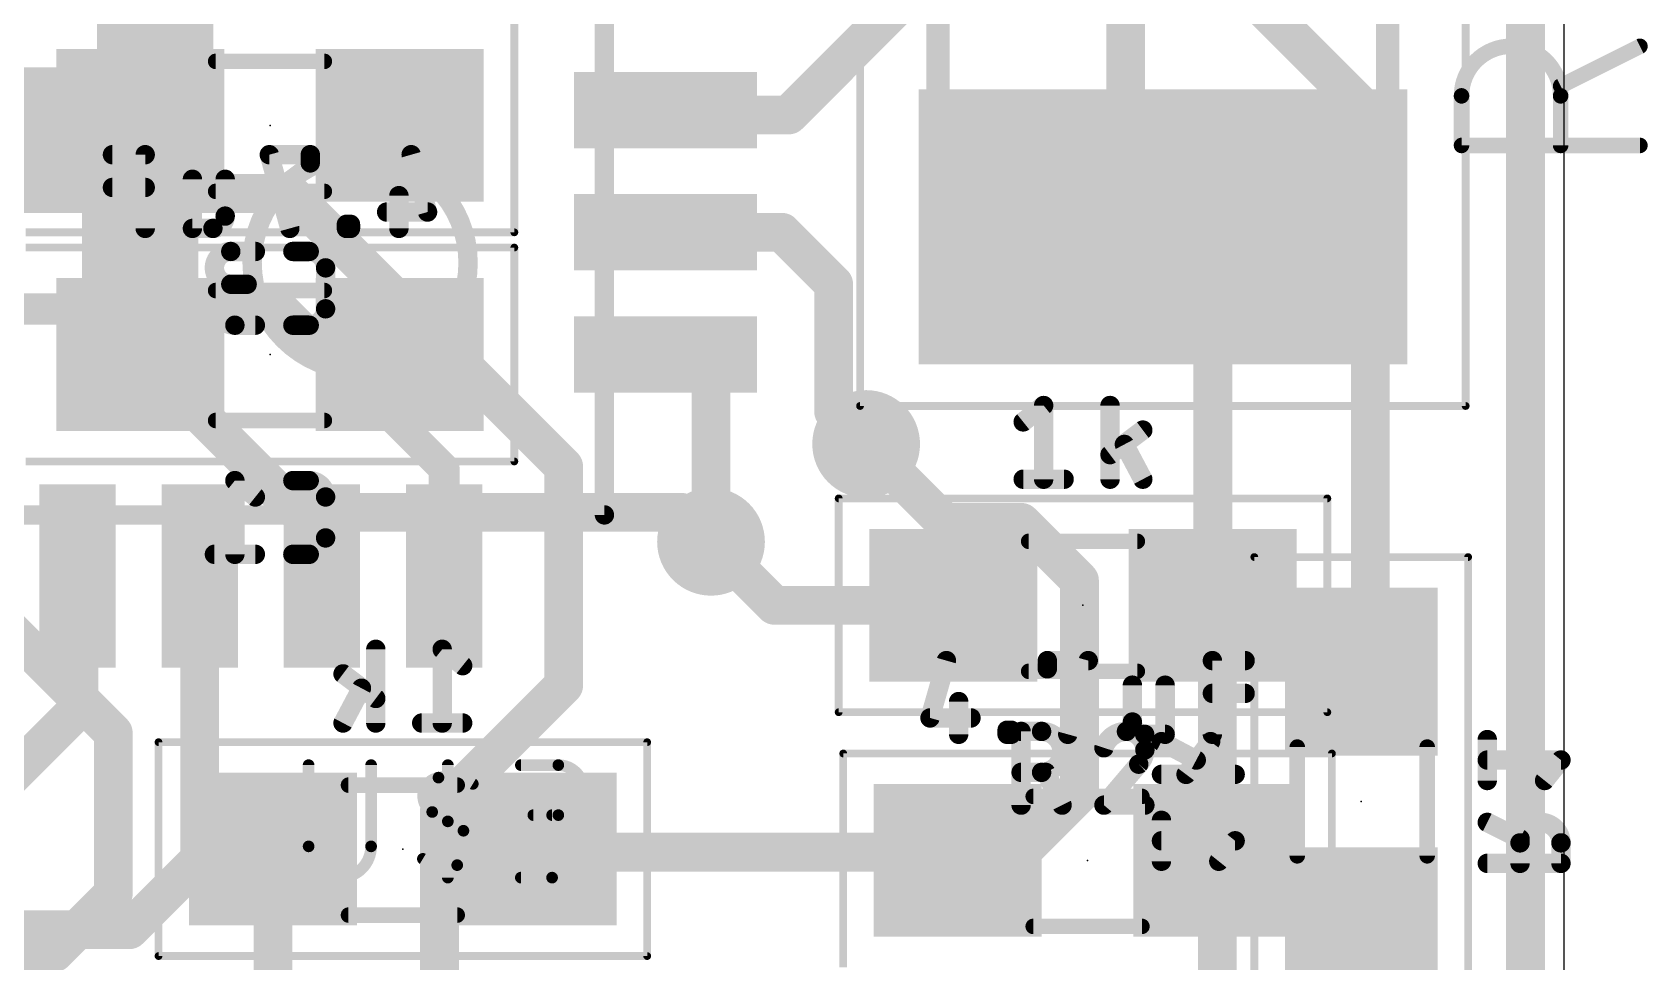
# Model space of a CAD drawing. Extents: x 0 to 1.42, y 0 to 1.2.
# Drawn here: x 1.005 to 1.4215, y 0.3218 to 0.5613 of the extents above; entities that cross this region are included whole.
import ezdxf

# ---------------------------------------------------------------- set-up
doc = ezdxf.new("R2010")
doc.units = 0
for name, color, linetype in [('1', 12, 'CONTINUOUS'), ('16', 132, 'CONTINUOUS'), ('18', 110, 'CONTINUOUS'), ('20', 31, 'CONTINUOUS'), ('21', 253, 'CONTINUOUS'), ('23', 53, 'CONTINUOUS'), ('24', 53, 'CONTINUOUS'), ('25', 253, 'CONTINUOUS'), ('26', 253, 'CONTINUOUS'), ('27', 253, 'CONTINUOUS'), ('28', 253, 'CONTINUOUS'), ('39', 12, 'CONTINUOUS'), ('40', 132, 'CONTINUOUS'), ('51', 253, 'CONTINUOUS'), ('52', 253, 'CONTINUOUS')]:
    doc.layers.add(name, color=color, linetype=linetype)

# ---------------------------------------------------------------- blocks, each defined once
blk = doc.blocks.new('RECT')
blk.add_solid([(-0.5, -0.5), (0.5, -0.5), (-0.5, 0.5), (0.5, 0.5)])
blk = doc.blocks.new('ROUNDV')
at = {"const_width": 0.5}
blk.add_lwpolyline([(0, -0.25, 1), (0, 0.25, 1), (0, -0.25)], format="xyb", dxfattribs=at)

msp = doc.modelspace()

# ---------------------------------------------------------------- linework, layer by layer
at = {"layer": '1'}
for points, const_width in [([(1.39, 0.01), (1.39, 1.19)], 0.01), ([(1.28689, 0.601138), (1.28689, 0.511181)], 0.01), ([(1.229614, 0.569614), (1.2, 0.54)], 0.01), ([(1.169528, 0.54), (1.168268, 0.54126)], 0.01), ([(1.2, 0.54), (1.169528, 0.54)], 0.01), ([(1.071619, 0.519764), (0.873622, 0.519764)], 0.01), ([(1.071619, 0.519764), (1.142024, 0.449359)], 0.01), ([(1.198268, 0.509764), (1.168268, 0.509764)], 0.01), ([(1.211614, 0.496417), (1.198268, 0.509764)], 0.01), ([(1.296496, 0.511181), (1.28689, 0.511181)], 0.01), ([(1.296496, 0.511181), (1.30937, 0.498307)], 0.01), ([(1.211614, 0.463583), (1.211614, 0.496417)], 0.01), ([(1.30937, 0.498307), (1.30937, 0.413622)], 0.01), ([(0.98, 0.49), (1.07, 0.49)], 0.008), ([(1.07, 0.49), (1.111181, 0.448819)], 0.008), ([(1.18, 0.478268), (1.168268, 0.478268)], 0.01), ([(1.18, 0.43), (1.18, 0.478268)], 0.01), ([(1.22, 0.455197), (1.211614, 0.463583)], 0.01), ([(1.142024, 0.449359), (1.142024, 0.393003)], 0.01), ([(1.111181, 0.448819), (1.111181, 0.421181)], 0.008), ([(1.196378, 0.413622), (1.18, 0.43)], 0.01), ([(1.017, 0.420874), (1.016693, 0.421181)], 0.01), ([(1.017, 0.387), (1.017, 0.420874)], 0.01), ([(1.048189, 0.421181), (1.048189, 0.348189)], 0.01), ([(1.242441, 0.413622), (1.196378, 0.413622)], 0.01), ([(1.30937, 0.413622), (1.310551, 0.412441)], 0.01), ([(1.310551, 0.412441), (1.310551, 0.347874)], 0.01), ([(1.142024, 0.393003), (1.11, 0.360979)], 0.01), ([(1.017, 0.387), (0.99, 0.36)], 0.01), ([(1.11, 0.360979), (1.11, 0.26)], 0.01), ([(1.048189, 0.348189), (1.03, 0.33)], 0.01), ([(1.310551, 0.305551), (1.310551, 0.347874)], 0.01), ([(1.03, 0.33), (0.88, 0.33)], 0.01)]:
    msp.add_lwpolyline(points, dxfattribs=dict(at, const_width=const_width))
for points, const_width in [([(1.170035, 0.543028, 1), (1.1665, 0.539492)], 0.005), ([(1.169528, 0.5425, 1), (1.169528, 0.5375)], 0.005), ([(1.16776, 0.538232, 1), (1.171295, 0.541768)], 0.005), ([(1.198232, 0.541768, 1), (1.201768, 0.538232)], 0.005), ([(1.2, 0.5375, 1), (1.2, 0.5425)], 0.005), ([(1.073387, 0.521532, 1), (1.069852, 0.517996)], 0.005), ([(1.071619, 0.517264, 1), (1.071619, 0.522264)], 0.005), ([(1.168268, 0.512264, 1), (1.168268, 0.507264)], 0.005), ([(1.200035, 0.511532, 1), (1.1965, 0.507996)], 0.005), ([(1.198268, 0.507264, 1), (1.198268, 0.512264)], 0.005), ([(1.28689, 0.513681, 1), (1.28689, 0.508681)], 0.005), ([(1.28439, 0.511181, 1), (1.28939, 0.511181)], 0.005), ([(1.298264, 0.512949, 1), (1.294728, 0.509413)], 0.005), ([(1.296496, 0.508681, 1), (1.296496, 0.513681)], 0.005), ([(1.214114, 0.496417, 1), (1.209114, 0.496417)], 0.005), ([(1.209846, 0.49465, 1), (1.213382, 0.498185)], 0.005), ([(1.31187, 0.498307, 1), (1.30687, 0.498307)], 0.005), ([(1.307602, 0.496539, 1), (1.311138, 0.500075)], 0.005), ([(1.071414, 0.491414, 1), (1.068586, 0.488586)], 0.004), ([(1.07, 0.488, 1), (1.07, 0.492)], 0.004), ([(1.168268, 0.480768, 1), (1.168268, 0.475768)], 0.005), ([(1.1825, 0.478268, 1), (1.1775, 0.478268)], 0.005), ([(1.18, 0.475768, 1), (1.18, 0.480768)], 0.005), ([(1.213382, 0.46535, 1), (1.209846, 0.461815)], 0.005), ([(1.209114, 0.463583, 1), (1.214114, 0.463583)], 0.005), ([(1.218232, 0.453429, 1), (1.221768, 0.456965)], 0.005), ([(1.144524, 0.449359, 1), (1.139524, 0.449359)], 0.005), ([(1.113181, 0.448819, 1), (1.109181, 0.448819)], 0.004), ([(1.109767, 0.447405, 1), (1.112595, 0.450233)], 0.004), ([(1.140256, 0.447592, 1), (1.143791, 0.451127)], 0.005), ([(1.181768, 0.431768, 1), (1.178232, 0.428232)], 0.005), ([(1.1775, 0.43, 1), (1.1825, 0.43)], 0.005), ([(1.018461, 0.422949, 1), (1.014925, 0.419413)], 0.005), ([(1.0195, 0.420874, 1), (1.0145, 0.420874)], 0.005), ([(1.015232, 0.419106, 1), (1.018768, 0.422642)], 0.005), ([(1.050689, 0.421181, 1), (1.045689, 0.421181)], 0.005), ([(1.109181, 0.421181, 1), (1.113181, 0.421181)], 0.004), ([(1.196378, 0.416122, 1), (1.196378, 0.411122)], 0.005), ([(1.19461, 0.411854, 1), (1.198146, 0.41539)], 0.005), ([(1.242441, 0.411122, 1), (1.242441, 0.416122)], 0.005), ([(1.311138, 0.41539, 1), (1.307602, 0.411854)], 0.005), ([(1.313051, 0.412441, 1), (1.308051, 0.412441)], 0.005), ([(1.308783, 0.410673, 1), (1.312319, 0.414209)], 0.005), ([(1.30687, 0.413622, 1), (1.31187, 0.413622)], 0.005), ([(1.143791, 0.391235, 1), (1.140256, 0.39477)], 0.005), ([(1.018768, 0.385232, 1), (1.015232, 0.388768)], 0.005), ([(1.139524, 0.393003, 1), (1.144524, 0.393003)], 0.005), ([(1.0145, 0.387, 1), (1.0195, 0.387)], 0.005), ([(1.1125, 0.360979, 1), (1.1075, 0.360979)], 0.005), ([(1.108232, 0.362747, 1), (1.111768, 0.359211)], 0.005), ([(1.045689, 0.348189, 1), (1.050689, 0.348189)], 0.005), ([(1.049957, 0.346421, 1), (1.046421, 0.349957)], 0.005), ([(1.313051, 0.347874, 1), (1.308051, 0.347874)], 0.005), ([(1.308051, 0.347874, 1), (1.313051, 0.347874)], 0.005), ([(1.028232, 0.331768, 1), (1.031768, 0.328232)], 0.005), ([(1.03, 0.3275, 1), (1.03, 0.3325)], 0.005)]:
    msp.add_lwpolyline(points, format="xyb", dxfattribs=dict(at, const_width=const_width))
at = {"layer": '16'}
for points, const_width in [([(1.39, 0.01), (1.39, 1.19)], 0.01), ([(1.036693, 0.541181), (1.036693, 0.627795)], 0.03), ([(1.35, 0.54), (1.301496, 0.588504)], 0.01), ([(1.032835, 0.537323), (1.036693, 0.541181)], 0.03), ([(1.032835, 0.537323), (0.977546, 0.537323)], 0.03), ([(1.032835, 0.537323), (1.032835, 0.478268)], 0.03), ([(1.35, 0.398898), (1.35, 0.54)], 0.01), ([(1.032835, 0.478268), (1.032869, 0.478268)], 0.01), ([(1.032869, 0.478268), (1.073554, 0.437583)], 0.01), ([(1.22, 0.455197), (1.240197, 0.435)], 0.01), ([(1.172417, 0.437583), (1.073554, 0.437583)], 0.01), ([(1.18, 0.43), (1.172417, 0.437583)], 0.01), ([(1.240197, 0.435), (1.26, 0.435)], 0.01), ([(1.26, 0.435), (1.275, 0.42)], 0.01), ([(1.275, 0.42), (1.275, 0.365)], 0.01), ([(0.998944, 0.407669), (1.02589, 0.380724)], 0.01), ([(1.347638, 0.396535), (1.35, 0.398898)], 0.01), ([(1.02589, 0.380724), (1.02589, 0.339276)], 0.01), ([(1.275, 0.365), (1.26, 0.35)], 0.01), ([(1.067087, 0.350787), (1.067087, 0.187913)], 0.01), ([(1.134803, 0.35), (1.134016, 0.350787)], 0.01), ([(1.26, 0.35), (1.134803, 0.35)], 0.01), ([(1.02589, 0.339276), (1.010724, 0.32411)], 0.01), ([(1.347638, 0.329606), (1.347638, 0.262638)], 0.01), ([(1.010724, 0.32411), (0.979276, 0.32411)], 0.01)]:
    msp.add_lwpolyline(points, dxfattribs=dict(at, const_width=const_width))
for points, const_width in [([(1.041996, 0.535878, 1), (1.03139, 0.546484)], 0.015), ([(1.040335, 0.537323, 1), (1.025335, 0.537323)], 0.015), ([(1.027531, 0.542626, 1), (1.038138, 0.53202)], 0.015), ([(1.032835, 0.529823, 1), (1.032835, 0.544823)], 0.015), ([(1.029193, 0.541181, 1), (1.044193, 0.541181)], 0.015), ([(1.3525, 0.54, 1), (1.3475, 0.54)], 0.005), ([(1.348232, 0.538232, 1), (1.351768, 0.541768)], 0.005), ([(1.025335, 0.478268, 1), (1.040335, 0.478268)], 0.015), ([(1.032835, 0.480768, 1), (1.032835, 0.475768)], 0.005), ([(1.034637, 0.480035, 1), (1.031101, 0.4765)], 0.005), ([(1.032869, 0.475768, 1), (1.032869, 0.480768)], 0.005), ([(1.221768, 0.456965, 1), (1.218232, 0.453429)], 0.005), ([(1.073554, 0.440083, 1), (1.073554, 0.435083)], 0.005), ([(1.071786, 0.435815, 1), (1.075322, 0.43935)], 0.005), ([(1.174185, 0.43935, 1), (1.17065, 0.435815)], 0.005), ([(1.172417, 0.435083, 1), (1.172417, 0.440083)], 0.005), ([(1.240197, 0.4375, 1), (1.240197, 0.4325)], 0.005), ([(1.238429, 0.433232, 1), (1.241965, 0.436768)], 0.005), ([(1.261768, 0.436768, 1), (1.258232, 0.433232)], 0.005), ([(1.26, 0.4325, 1), (1.26, 0.4375)], 0.005), ([(1.178232, 0.428232, 1), (1.181768, 0.431768)], 0.005), ([(1.2775, 0.42, 1), (1.2725, 0.42)], 0.005), ([(1.273232, 0.418232, 1), (1.276768, 0.421768)], 0.005), ([(1.34587, 0.398303, 1), (1.349406, 0.394768)], 0.005), ([(1.3475, 0.398898, 1), (1.3525, 0.398898)], 0.005), ([(1.351768, 0.39713, 1), (1.348232, 0.400665)], 0.005), ([(1.02839, 0.380724, 1), (1.02339, 0.380724)], 0.005), ([(1.024122, 0.378956, 1), (1.027658, 0.382492)], 0.005), ([(1.2725, 0.365, 1), (1.2775, 0.365)], 0.005), ([(1.276768, 0.363232, 1), (1.273232, 0.366768)], 0.005), ([(1.069587, 0.350787, 1), (1.064587, 0.350787)], 0.005), ([(1.135784, 0.352555, 1), (1.132248, 0.34902)], 0.005), ([(1.134803, 0.3525, 1), (1.134803, 0.3475)], 0.005), ([(1.133035, 0.348232, 1), (1.136571, 0.351768)], 0.005), ([(1.258232, 0.351768, 1), (1.261768, 0.348232)], 0.005), ([(1.26, 0.3475, 1), (1.26, 0.3525)], 0.005), ([(1.02339, 0.339276, 1), (1.02839, 0.339276)], 0.005), ([(1.027658, 0.337508, 1), (1.024122, 0.341044)], 0.005), ([(1.350138, 0.329606, 1), (1.345138, 0.329606)], 0.005), ([(1.010724, 0.32161, 1), (1.010724, 0.32661)], 0.005), ([(1.008956, 0.325878, 1), (1.012492, 0.322342)], 0.005)]:
    msp.add_lwpolyline(points, format="xyb", dxfattribs=dict(at, const_width=const_width))
at = {"layer": '20'}
msp.add_line((1.4, 0), (1.4, 1.2), dxfattribs=at)
at = {"layer": '21', "const_width": 0.005}
msp.add_lwpolyline([(1.089528, 0.474051, 1), (1.089528, 0.529729, 1), (1.089528, 0.474051)], format="xyb", dxfattribs=at)
at = {"layer": '23'}
for p in [(1.275906, 0.413622), (1.277087, 0.347874)]:
    msp.add_point(p, dxfattribs=at)
at = {"layer": '24'}
for p in [(1.066299, 0.537323), (1.066299, 0.478268), (1.347638, 0.363071), (1.100551, 0.350787)]:
    msp.add_point(p, dxfattribs=at)
at = {"layer": '25'}
for points, const_width in [([(1.399052, 0.54493, 1), (1.373496, 0.54493)], 0.004), ([(1.419943, 0.556813, 1), (1.419049, 0.558602)], 0.002), ([(1.374496, 0.54493, 1), (1.372496, 0.54493)], 0.002), ([(1.372496, 0.54493, 1), (1.374496, 0.54493)], 0.002), ([(1.398604, 0.54838, 1), (1.399499, 0.546591)], 0.002), ([(1.400052, 0.54493, 1), (1.398052, 0.54493)], 0.002), ([(1.398052, 0.54493, 1), (1.400052, 0.54493)], 0.002), ([(1.373496, 0.533152, 1), (1.373496, 0.531152)], 0.002), ([(1.372496, 0.532152, 1), (1.374496, 0.532152)], 0.002), ([(1.398052, 0.532152, 1), (1.400052, 0.532152)], 0.002), ([(1.419496, 0.531152, 1), (1.419496, 0.533152)], 0.002), ([(1.261203, 0.381122, 1), (1.258703, 0.381122)], 0.0025), ([(1.259953, 0.382372, 1), (1.259953, 0.379872)], 0.0025), ([(1.265231, 0.370566, 1), (1.265231, 0.381122)], 0.005), ([(1.265231, 0.382372, 1), (1.265231, 0.379872)], 0.0025), ([(1.265231, 0.379872, 1), (1.265231, 0.382372)], 0.0025), ([(1.287108, 0.381122, 0.325185), (1.281302, 0.3769)], 0.005), ([(1.291858, 0.376372, 0.414214), (1.287108, 0.381122)], 0.005), ([(1.287108, 0.382372, 1), (1.287108, 0.379872)], 0.0025), ([(1.287108, 0.379872, 1), (1.287108, 0.382372)], 0.0025), ([(1.280113, 0.377285, 1), (1.282491, 0.376515)], 0.0025), ([(1.290274, 0.372678, 0.205254), (1.291858, 0.376372)], 0.005), ([(1.289412, 0.373583, 1), (1.291137, 0.371772)], 0.0025), ([(1.291227, 0.371868, 1), (1.289322, 0.373487)], 0.0025), ([(1.293108, 0.376372, 1), (1.290608, 0.376372)], 0.0025), ([(1.290608, 0.376372, 1), (1.293108, 0.376372)], 0.0025), ([(1.077002, 0.372437, 1), (1.075502, 0.372437)], 0.0015), ([(1.093113, 0.372437, 1), (1.091613, 0.372437)], 0.0015), ([(1.10973, 0.369214, 0.691681), (1.108119, 0.360354)], 0.003), ([(1.118592, 0.367604, 0.182253), (1.10973, 0.369215)], 0.003), ([(1.109596, 0.369952, 1), (1.109865, 0.368477)], 0.0015), ([(1.109865, 0.368477, 1), (1.109596, 0.369952)], 0.0015), ([(1.112897, 0.372437, 1), (1.111397, 0.372437)], 0.0015), ([(1.130972, 0.373187, 1), (1.130972, 0.371687)], 0.0015), ([(1.140638, 0.359548, 1), (1.140638, 0.372437)], 0.003), ([(1.140638, 0.373187, 1), (1.140638, 0.371687)], 0.0015), ([(1.140638, 0.371687, 1), (1.140638, 0.373187)], 0.0015), ([(1.259953, 0.371816, 1), (1.259953, 0.369316)], 0.0025), ([(1.265231, 0.371816, 1), (1.265231, 0.369316)], 0.0025), ([(1.267405, 0.371125, 1), (1.265169, 0.370007)], 0.0025), ([(1.265231, 0.369316, 1), (1.265231, 0.371816)], 0.0025), ([(1.118206, 0.36696, 1), (1.118977, 0.368247)], 0.0015), ([(1.258703, 0.362122, 1), (1.261203, 0.362122)], 0.0025), ([(1.269391, 0.361563, 1), (1.271627, 0.362681)], 0.0025), ([(1.281302, 0.363372, 1), (1.281302, 0.360872)], 0.0025), ([(1.28035, 0.362932, 1), (1.282255, 0.361312)], 0.0025), ([(1.291858, 0.360872, 1), (1.291858, 0.363372)], 0.0025), ([(1.108505, 0.360997, 1), (1.107733, 0.35971)], 0.0015), ([(1.107733, 0.35971, 1), (1.108505, 0.360997)], 0.0015), ([(1.112533, 0.35858, 1), (1.111761, 0.357294)], 0.0015), ([(1.111761, 0.357294, 1), (1.112533, 0.35858)], 0.0015), ([(1.134194, 0.360298, 1), (1.134194, 0.358798)], 0.0015), ([(1.139027, 0.343437, 1), (1.139027, 0.359548)], 0.003), ([(1.139027, 0.360298, 1), (1.139027, 0.358798)], 0.0015), ([(1.140638, 0.360298, 1), (1.140638, 0.358798)], 0.0015), ([(1.140638, 0.358798, 1), (1.140638, 0.360298)], 0.0015), ([(1.114564, 0.346659, 0.691666), (1.116175, 0.35552)], 0.003), ([(1.116561, 0.356163, 1), (1.115789, 0.354877)], 0.0015), ([(1.115789, 0.354877, 1), (1.116561, 0.356163)], 0.0015), ([(1.076252, 0.351492, 1), (1.092363, 0.351492)], 0.003), ([(1.077002, 0.351492, 1), (1.075502, 0.351492)], 0.0015), ([(1.075502, 0.351492, 1), (1.077002, 0.351492)], 0.0015), ([(1.093113, 0.351492, 1), (1.091613, 0.351492)], 0.0015), ([(1.091613, 0.351492, 1), (1.093113, 0.351492)], 0.0015), ([(1.105703, 0.34827, 0.182266), (1.114564, 0.346659)], 0.003), ([(1.106089, 0.348913, 1), (1.105317, 0.347627)], 0.0015), ([(1.114429, 0.347397, 1), (1.114699, 0.345921)], 0.0015), ([(1.114699, 0.345921, 1), (1.114429, 0.347397)], 0.0015), ([(1.111397, 0.343437, 1), (1.112897, 0.343437)], 0.0015), ([(1.130972, 0.344187, 1), (1.130972, 0.342687)], 0.0015), ([(1.139027, 0.344187, 1), (1.139027, 0.342687)], 0.0015), ([(1.139027, 0.342687, 1), (1.139027, 0.344187)], 0.0015)]:
    msp.add_lwpolyline(points, format="xyb", dxfattribs=dict(at, const_width=const_width))
for points, const_width in [([(1.419496, 0.557707), (1.399052, 0.547485)], 0.004), ([(1.373496, 0.532152), (1.373496, 0.54493)], 0.004), ([(1.399052, 0.54493), (1.399052, 0.532152)], 0.004), ([(1.419496, 0.532152), (1.373496, 0.532152)], 0.004), ([(1.259953, 0.362122), (1.259953, 0.381122)], 0.005), ([(1.259953, 0.381122), (1.265231, 0.381122)], 0.005), ([(1.290274, 0.372678), (1.281302, 0.362122)], 0.005), ([(1.076252, 0.372437), (1.076252, 0.351492)], 0.003), ([(1.092363, 0.351492), (1.092363, 0.372437)], 0.003), ([(1.112147, 0.343437), (1.112147, 0.372437)], 0.003), ([(1.130972, 0.372437), (1.140638, 0.372437)], 0.003), ([(1.265231, 0.370566), (1.259953, 0.370566)], 0.005), ([(1.270509, 0.362122), (1.266287, 0.370566)], 0.005), ([(1.281302, 0.362122), (1.291858, 0.362122)], 0.005), ([(1.112147, 0.357937), (1.108119, 0.360354)], 0.003), ([(1.112147, 0.357937), (1.116175, 0.35552)], 0.003), ([(1.140638, 0.359548), (1.134194, 0.359548)], 0.003), ([(1.130972, 0.343437), (1.139027, 0.343437)], 0.003)]:
    msp.add_lwpolyline(points, dxfattribs=dict(at, const_width=const_width))
at = {"layer": '26'}
for points, const_width in [([(1.056187, 0.504823, 1), (1.056187, 0.496378)], 0.005), ([(1.056187, 0.506073, 1), (1.056187, 0.503573)], 0.0025), ([(1.056187, 0.503573, 1), (1.056187, 0.506073)], 0.0025), ([(1.062521, 0.503573, 1), (1.062521, 0.506073)], 0.0025), ([(1.072189, 0.506073, 1), (1.072189, 0.503573)], 0.0025), ([(1.080633, 0.500601, 0.414214), (1.076411, 0.504823)], 0.005), ([(1.076411, 0.506073, 1), (1.076411, 0.503573)], 0.0025), ([(1.076411, 0.503573, 1), (1.076411, 0.506073)], 0.0025), ([(1.081883, 0.500601, 1), (1.079383, 0.500601)], 0.0025), ([(1.079383, 0.500601, 1), (1.081883, 0.500601)], 0.0025), ([(1.057243, 0.496378, 1), (1.057243, 0.485823)], 0.005), ([(1.056187, 0.497628, 1), (1.056187, 0.495128)], 0.0025), ([(1.056187, 0.495128, 1), (1.056187, 0.497628)], 0.0025), ([(1.057243, 0.495128, 1), (1.057243, 0.497628)], 0.0025), ([(1.060409, 0.495128, 1), (1.060409, 0.497628)], 0.0025), ([(1.076411, 0.485823, 0.414214), (1.080633, 0.490045)], 0.005), ([(1.081883, 0.490045, 1), (1.079383, 0.490045)], 0.0025), ([(1.057243, 0.487073, 1), (1.057243, 0.484573)], 0.0025), ([(1.057243, 0.484573, 1), (1.057243, 0.487073)], 0.0025), ([(1.062521, 0.484573, 1), (1.062521, 0.487073)], 0.0025), ([(1.072189, 0.487073, 1), (1.072189, 0.484573)], 0.0025), ([(1.076411, 0.487073, 1), (1.076411, 0.484573)], 0.0025), ([(1.076411, 0.484573, 1), (1.076411, 0.487073)], 0.0025), ([(1.079383, 0.490045, 1), (1.081883, 0.490045)], 0.0025), ([(1.058024, 0.446744, 1), (1.056462, 0.444792)], 0.0025), ([(1.058493, 0.445768, 1), (1.055993, 0.445768)], 0.0025), ([(1.072189, 0.447018, 1), (1.072189, 0.444518)], 0.0025), ([(1.080633, 0.441545, 0.414214), (1.076411, 0.445768)], 0.005), ([(1.076411, 0.447018, 1), (1.076411, 0.444518)], 0.0025), ([(1.076411, 0.444518, 1), (1.076411, 0.447018)], 0.0025), ([(1.06174, 0.440569, 1), (1.063301, 0.442521)], 0.0025), ([(1.081883, 0.441545, 1), (1.079383, 0.441545)], 0.0025), ([(1.079383, 0.441545, 1), (1.081883, 0.441545)], 0.0025), ([(1.076411, 0.426768, 0.414214), (1.080633, 0.43099)], 0.005), ([(1.081883, 0.43099, 1), (1.079383, 0.43099)], 0.0025), ([(1.051965, 0.428018, 1), (1.051965, 0.425518)], 0.0025), ([(1.062521, 0.425518, 1), (1.062521, 0.428018)], 0.0025), ([(1.072189, 0.428018, 1), (1.072189, 0.425518)], 0.0025), ([(1.076411, 0.428018, 1), (1.076411, 0.425518)], 0.0025), ([(1.076411, 0.425518, 1), (1.076411, 0.428018)], 0.0025), ([(1.079383, 0.43099, 1), (1.081883, 0.43099)], 0.0025), ([(1.055993, 0.426768, 1), (1.058493, 0.426768)], 0.0025), ([(1.381388, 0.379023, 1), (1.378888, 0.379023)], 0.0025), ([(1.380138, 0.374995, 1), (1.380138, 0.372495)], 0.0025), ([(1.400114, 0.372964, 1), (1.398162, 0.374526)], 0.0025), ([(1.399138, 0.372495, 1), (1.399138, 0.374995)], 0.0025), ([(1.378888, 0.368468, 1), (1.381388, 0.368468)], 0.0025), ([(1.393939, 0.369249, 1), (1.395892, 0.367687)], 0.0025), ([(1.380697, 0.358792, 1), (1.379579, 0.356556)], 0.0025), ([(1.399138, 0.352396, 1), (1.388582, 0.352396)], 0.005), ([(1.389832, 0.352396, 1), (1.387332, 0.352396)], 0.0025), ([(1.388023, 0.352334, 1), (1.389141, 0.35457)], 0.0025), ([(1.400388, 0.352396, 1), (1.397888, 0.352396)], 0.0025), ([(1.387332, 0.352396, 1), (1.389832, 0.352396)], 0.0025), ([(1.397888, 0.352396, 1), (1.400388, 0.352396)], 0.0025), ([(1.380138, 0.348369, 1), (1.380138, 0.345869)], 0.0025), ([(1.387332, 0.347119, 1), (1.389832, 0.347119)], 0.0025), ([(1.397888, 0.347119, 1), (1.400388, 0.347119)], 0.0025), ([(1.399138, 0.345869, 1), (1.399138, 0.348369)], 0.0025)]:
    msp.add_lwpolyline(points, format="xyb", dxfattribs=dict(at, const_width=const_width))
at = {"layer": '26', "const_width": 0.005}
for points in [[(1.062521, 0.504823), (1.056187, 0.504823)], [(1.076411, 0.504823), (1.072189, 0.504823)], [(1.080633, 0.490045), (1.080633, 0.500601)], [(1.056187, 0.496378), (1.060409, 0.496378)], [(1.062521, 0.485823), (1.057243, 0.485823)], [(1.072189, 0.485823), (1.076411, 0.485823)], [(1.062521, 0.441545), (1.057243, 0.445768)], [(1.057243, 0.445768), (1.057243, 0.426768)], [(1.076411, 0.445768), (1.072189, 0.445768)], [(1.080633, 0.43099), (1.080633, 0.441545)], [(1.062521, 0.426768), (1.051965, 0.426768)], [(1.072189, 0.426768), (1.076411, 0.426768)], [(1.380138, 0.368468), (1.380138, 0.379023)], [(1.399138, 0.373745), (1.380138, 0.373745)], [(1.394915, 0.368468), (1.399138, 0.373745)], [(1.380138, 0.357674), (1.388582, 0.353452)], [(1.388582, 0.352396), (1.388582, 0.347119)], [(1.399138, 0.347119), (1.399138, 0.352396)], [(1.380138, 0.347119), (1.399138, 0.347119)]]:
    msp.add_lwpolyline(points, dxfattribs=at)
at = {"layer": '27', "const_width": 0.005}
for points in [[(1.260485, 0.4609), (1.265763, 0.465122)], [(1.265763, 0.465122), (1.265763, 0.446122)], [(1.282882, 0.446122), (1.282882, 0.465122)], [(1.291326, 0.458789), (1.282882, 0.452455)], [(1.291326, 0.446122), (1.286576, 0.455094)], [(1.260485, 0.446122), (1.27104, 0.446122)], [(1.240688, 0.399374), (1.236466, 0.384596)], [(1.266706, 0.397263), (1.266706, 0.399374)], [(1.266706, 0.399374), (1.277261, 0.399374)], [(1.277261, 0.399374), (1.271984, 0.380374)], [(1.309263, 0.380374), (1.309263, 0.399374)], [(1.309263, 0.399374), (1.317707, 0.399374)], [(1.288641, 0.393041), (1.288641, 0.383541)], [(1.297086, 0.380374), (1.297086, 0.393041)], [(1.309263, 0.39093), (1.317707, 0.39093)], [(1.243855, 0.388818), (1.243855, 0.380374)], [(1.236466, 0.384596), (1.247022, 0.384596)], [(1.256336, 0.380374), (1.256336, 0.38143)], [(1.256336, 0.38143), (1.257392, 0.38143)], [(1.257392, 0.38143), (1.257392, 0.380374)], [(1.257392, 0.380374), (1.256336, 0.380374)], [(1.291808, 0.380374), (1.297086, 0.380374)]]:
    msp.add_lwpolyline(points, dxfattribs=at)
at = {"layer": '27'}
for points, const_width in [([(1.267013, 0.465122, 1), (1.264513, 0.465122)], 0.0025), ([(1.266544, 0.464146, 1), (1.264982, 0.466098)], 0.0025), ([(1.284132, 0.465122, 1), (1.281632, 0.465122)], 0.0025), ([(1.259704, 0.461876, 1), (1.261266, 0.459924)], 0.0025), ([(1.292076, 0.457789, 1), (1.290576, 0.459789)], 0.0025), ([(1.282132, 0.453455, 1), (1.283632, 0.451455)], 0.0025), ([(1.287681, 0.455679, 1), (1.285471, 0.454509)], 0.0025), ([(1.260485, 0.447372, 1), (1.260485, 0.444872)], 0.0025), ([(1.264513, 0.446122, 1), (1.267013, 0.446122)], 0.0025), ([(1.27104, 0.444872, 1), (1.27104, 0.447372)], 0.0025), ([(1.281632, 0.446122, 1), (1.284132, 0.446122)], 0.0025), ([(1.290221, 0.445537, 1), (1.292431, 0.446707)], 0.0025), ([(1.24189, 0.399031, 1), (1.239487, 0.399717)], 0.0025), ([(1.267956, 0.399374, 1), (1.265456, 0.399374)], 0.0025), ([(1.266706, 0.400624, 1), (1.266706, 0.398124)], 0.0025), ([(1.278466, 0.399039, 1), (1.276057, 0.399709)], 0.0025), ([(1.277261, 0.398124, 1), (1.277261, 0.400624)], 0.0025), ([(1.310513, 0.399374, 1), (1.308013, 0.399374)], 0.0025), ([(1.309263, 0.400624, 1), (1.309263, 0.398124)], 0.0025), ([(1.317707, 0.398124, 1), (1.317707, 0.400624)], 0.0025), ([(1.265456, 0.397263, 1), (1.267956, 0.397263)], 0.0025), ([(1.289891, 0.393041, 1), (1.287391, 0.393041)], 0.0025), ([(1.298336, 0.393041, 1), (1.295836, 0.393041)], 0.0025), ([(1.309263, 0.39218, 1), (1.309263, 0.38968)], 0.0025), ([(1.317707, 0.38968, 1), (1.317707, 0.39218)], 0.0025), ([(1.245105, 0.388818, 1), (1.242605, 0.388818)], 0.0025), ([(1.236466, 0.385846, 1), (1.236466, 0.383346)], 0.0025), ([(1.235264, 0.38494, 1), (1.237668, 0.384253)], 0.0025), ([(1.247022, 0.383346, 1), (1.247022, 0.385846)], 0.0025), ([(1.257586, 0.38143, 1), (1.255086, 0.38143)], 0.0025), ([(1.256336, 0.38268, 1), (1.256336, 0.38018)], 0.0025), ([(1.258642, 0.38143, 1), (1.256142, 0.38143)], 0.0025), ([(1.257392, 0.38018, 1), (1.257392, 0.38268)], 0.0025), ([(1.288641, 0.383541, 0.414214), (1.291808, 0.380374)], 0.005), ([(1.289891, 0.383541, 1), (1.287391, 0.383541)], 0.0025), ([(1.287391, 0.383541, 1), (1.289891, 0.383541)], 0.0025), ([(1.242605, 0.380374, 1), (1.245105, 0.380374)], 0.0025), ([(1.256336, 0.381624, 1), (1.256336, 0.379124)], 0.0025), ([(1.255086, 0.380374, 1), (1.257586, 0.380374)], 0.0025), ([(1.256142, 0.380374, 1), (1.258642, 0.380374)], 0.0025), ([(1.257392, 0.379124, 1), (1.257392, 0.381624)], 0.0025), ([(1.270779, 0.380709, 1), (1.273188, 0.380039)], 0.0025), ([(1.291808, 0.381624, 1), (1.291808, 0.379124)], 0.0025), ([(1.291808, 0.379124, 1), (1.291808, 0.381624)], 0.0025), ([(1.295836, 0.380374, 1), (1.298336, 0.380374)], 0.0025), ([(1.297086, 0.379124, 1), (1.297086, 0.381624)], 0.0025), ([(1.308013, 0.380374, 1), (1.310513, 0.380374)], 0.0025)]:
    msp.add_lwpolyline(points, format="xyb", dxfattribs=dict(at, const_width=const_width))
at = {"layer": '28', "const_width": 0.005}
for points in [[(1.034123, 0.529768), (1.025679, 0.529768)], [(1.034123, 0.510768), (1.034123, 0.529768)], [(1.07668, 0.529768), (1.066124, 0.529768)], [(1.066124, 0.529768), (1.071402, 0.510768)], [(1.07668, 0.527656), (1.07668, 0.529768)], [(1.102697, 0.529768), (1.10692, 0.51499)], [(1.0463, 0.510768), (1.0463, 0.523434)], [(1.054744, 0.523434), (1.054744, 0.513934)], [(1.034123, 0.521323), (1.025679, 0.521323)], [(1.099531, 0.519212), (1.099531, 0.510768)], [(1.10692, 0.51499), (1.096364, 0.51499)], [(1.051578, 0.510768), (1.0463, 0.510768)], [(1.08705, 0.511823), (1.085994, 0.511823)], [(1.085994, 0.511823), (1.085994, 0.510768)], [(1.085994, 0.510768), (1.08705, 0.510768)], [(1.08705, 0.510768), (1.08705, 0.511823)], [(1.093575, 0.383287), (1.093575, 0.402287)], [(1.115972, 0.398065), (1.110694, 0.402287)], [(1.110694, 0.402287), (1.110694, 0.383287)], [(1.085131, 0.395954), (1.093575, 0.389621)], [(1.085131, 0.383287), (1.089881, 0.39226)], [(1.115972, 0.383287), (1.105416, 0.383287)], [(1.296138, 0.378491), (1.30511, 0.373741)], [(1.308804, 0.378491), (1.302471, 0.370047)], [(1.296138, 0.370047), (1.315138, 0.370047)], [(1.296138, 0.34765), (1.296138, 0.358206)], [(1.315138, 0.352928), (1.296138, 0.352928)], [(1.310915, 0.34765), (1.315138, 0.352928)]]:
    msp.add_lwpolyline(points, dxfattribs=at)
at = {"layer": '28'}
for points, const_width in [([(1.025679, 0.531018, 1), (1.025679, 0.528518)], 0.0025), ([(1.035373, 0.529768, 1), (1.032873, 0.529768)], 0.0025), ([(1.034123, 0.528518, 1), (1.034123, 0.531018)], 0.0025), ([(1.066124, 0.531018, 1), (1.066124, 0.528518)], 0.0025), ([(1.067329, 0.530102, 1), (1.06492, 0.529433)], 0.0025), ([(1.07793, 0.529768, 1), (1.07543, 0.529768)], 0.0025), ([(1.07668, 0.528518, 1), (1.07668, 0.531018)], 0.0025), ([(1.103899, 0.530111, 1), (1.101495, 0.529424)], 0.0025), ([(1.04755, 0.523434, 1), (1.04505, 0.523434)], 0.0025), ([(1.055994, 0.523434, 1), (1.053494, 0.523434)], 0.0025), ([(1.07543, 0.527656, 1), (1.07793, 0.527656)], 0.0025), ([(1.025679, 0.522573, 1), (1.025679, 0.520073)], 0.0025), ([(1.034123, 0.520073, 1), (1.034123, 0.522573)], 0.0025), ([(1.100781, 0.519212, 1), (1.098281, 0.519212)], 0.0025), ([(1.096364, 0.51624, 1), (1.096364, 0.51374)], 0.0025), ([(1.105718, 0.514647, 1), (1.108121, 0.515333)], 0.0025), ([(1.10692, 0.51374, 1), (1.10692, 0.51624)], 0.0025), ([(1.0463, 0.512018, 1), (1.0463, 0.509518)], 0.0025), ([(1.051578, 0.510768, 0.414214), (1.054744, 0.513934)], 0.005), ([(1.051578, 0.512018, 1), (1.051578, 0.509518)], 0.0025), ([(1.051578, 0.509518, 1), (1.051578, 0.512018)], 0.0025), ([(1.055994, 0.513934, 1), (1.053494, 0.513934)], 0.0025), ([(1.053494, 0.513934, 1), (1.055994, 0.513934)], 0.0025), ([(1.070198, 0.510433, 1), (1.072607, 0.511102)], 0.0025), ([(1.085994, 0.513073, 1), (1.085994, 0.510573)], 0.0025), ([(1.087244, 0.511823, 1), (1.084744, 0.511823)], 0.0025), ([(1.085994, 0.512018, 1), (1.085994, 0.509518)], 0.0025), ([(1.0883, 0.511823, 1), (1.0858, 0.511823)], 0.0025), ([(1.08705, 0.510573, 1), (1.08705, 0.513073)], 0.0025), ([(1.08705, 0.509518, 1), (1.08705, 0.512018)], 0.0025), ([(1.032873, 0.510768, 1), (1.035373, 0.510768)], 0.0025), ([(1.04505, 0.510768, 1), (1.04755, 0.510768)], 0.0025), ([(1.084744, 0.510768, 1), (1.087244, 0.510768)], 0.0025), ([(1.0858, 0.510768, 1), (1.0883, 0.510768)], 0.0025), ([(1.098281, 0.510768, 1), (1.100781, 0.510768)], 0.0025), ([(1.094825, 0.402287, 1), (1.092325, 0.402287)], 0.0025), ([(1.111475, 0.403263, 1), (1.109913, 0.401311)], 0.0025), ([(1.111944, 0.402287, 1), (1.109444, 0.402287)], 0.0025), ([(1.115191, 0.397089, 1), (1.116753, 0.399041)], 0.0025), ([(1.085881, 0.396954, 1), (1.084381, 0.394954)], 0.0025), ([(1.090985, 0.391675, 1), (1.088776, 0.392844)], 0.0025), ([(1.092825, 0.388621, 1), (1.094325, 0.390621)], 0.0025), ([(1.084026, 0.383872, 1), (1.086235, 0.382703)], 0.0025), ([(1.092325, 0.383287, 1), (1.094825, 0.383287)], 0.0025), ([(1.105416, 0.384537, 1), (1.105416, 0.382037)], 0.0025), ([(1.109444, 0.383287, 1), (1.111944, 0.383287)], 0.0025), ([(1.115972, 0.382037, 1), (1.115972, 0.384537)], 0.0025), ([(1.296723, 0.379596, 1), (1.295553, 0.377387)], 0.0025), ([(1.309804, 0.377741, 1), (1.307804, 0.379241)], 0.0025), ([(1.304525, 0.372637, 1), (1.305695, 0.374846)], 0.0025), ([(1.296138, 0.371297, 1), (1.296138, 0.368797)], 0.0025), ([(1.301471, 0.370797, 1), (1.303471, 0.369297)], 0.0025), ([(1.315138, 0.368797, 1), (1.315138, 0.371297)], 0.0025), ([(1.297388, 0.358206, 1), (1.294888, 0.358206)], 0.0025), ([(1.296138, 0.354178, 1), (1.296138, 0.351678)], 0.0025), ([(1.316114, 0.352147, 1), (1.314162, 0.353709)], 0.0025), ([(1.315138, 0.351678, 1), (1.315138, 0.354178)], 0.0025), ([(1.294888, 0.34765, 1), (1.297388, 0.34765)], 0.0025), ([(1.309939, 0.348431, 1), (1.311892, 0.346869)], 0.0025)]:
    msp.add_lwpolyline(points, format="xyb", dxfattribs=dict(at, const_width=const_width))
at = {"layer": '39', "const_width": 0.002}
for points in [[(1.218425, 0.465), (1.218425, 0.777835)], [(1.374567, 0.777835), (1.374567, 0.465)], [(1.374567, 0.465), (1.218425, 0.465)], [(1.212913, 0.386063), (1.212913, 0.441181)], [(1.212913, 0.441181), (1.338898, 0.441181)], [(1.338898, 0.441181), (1.338898, 0.386063)], [(1.338898, 0.386063), (1.212913, 0.386063)], [(1.214094, 0.320315), (1.214094, 0.375433)], [(1.214094, 0.375433), (1.340079, 0.375433)], [(1.340079, 0.375433), (1.340079, 0.320315)]]:
    msp.add_lwpolyline(points, dxfattribs=at)
at = {"layer": '39', "const_width": 0.001}
for points in [[(1.218425, 0.4655, 1), (1.218425, 0.4645)], [(1.217925, 0.465, 1), (1.218925, 0.465)], [(1.374067, 0.465, 1), (1.375067, 0.465)], [(1.374567, 0.4645, 1), (1.374567, 0.4655)], [(1.213413, 0.441181, 1), (1.212413, 0.441181)], [(1.212913, 0.441681, 1), (1.212913, 0.440681)], [(1.339398, 0.441181, 1), (1.338398, 0.441181)], [(1.338898, 0.440681, 1), (1.338898, 0.441681)], [(1.212913, 0.386563, 1), (1.212913, 0.385563)], [(1.212413, 0.386063, 1), (1.213413, 0.386063)], [(1.338398, 0.386063, 1), (1.339398, 0.386063)], [(1.338898, 0.385563, 1), (1.338898, 0.386563)], [(1.214594, 0.375433, 1), (1.213594, 0.375433)], [(1.214094, 0.375933, 1), (1.214094, 0.374933)], [(1.340579, 0.375433, 1), (1.339579, 0.375433)], [(1.340079, 0.374933, 1), (1.340079, 0.375933)]]:
    msp.add_lwpolyline(points, format="xyb", dxfattribs=at)
at = {"layer": '40', "const_width": 0.002}
for points in [[(1.129291, 0.509764), (1.129291, 0.564882)], [(1.003307, 0.509764), (1.129291, 0.509764)], [(1.129291, 0.505827), (1.003307, 0.505827)], [(1.129291, 0.450709), (1.129291, 0.505827)], [(1.003307, 0.450709), (1.129291, 0.450709)], [(1.375197, 0.426063), (1.320079, 0.426063)], [(1.320079, 0.426063), (1.320079, 0.300079)], [(1.375197, 0.300079), (1.375197, 0.426063)], [(1.163543, 0.378346), (1.037559, 0.378346)], [(1.037559, 0.378346), (1.037559, 0.323228)], [(1.163543, 0.323228), (1.163543, 0.378346)], [(1.037559, 0.323228), (1.163543, 0.323228)]]:
    msp.add_lwpolyline(points, dxfattribs=at)
at = {"layer": '40', "const_width": 0.001}
for points in [[(1.128791, 0.509764, 1), (1.129791, 0.509764)], [(1.129291, 0.509264, 1), (1.129291, 0.510264)], [(1.129791, 0.505827, 1), (1.128791, 0.505827)], [(1.129291, 0.505327, 1), (1.129291, 0.506327)], [(1.128791, 0.450709, 1), (1.129791, 0.450709)], [(1.129291, 0.450209, 1), (1.129291, 0.451209)], [(1.320079, 0.426563, 1), (1.320079, 0.425563)], [(1.320579, 0.426063, 1), (1.319579, 0.426063)], [(1.375697, 0.426063, 1), (1.374697, 0.426063)], [(1.375197, 0.425563, 1), (1.375197, 0.426563)], [(1.037559, 0.378846, 1), (1.037559, 0.377846)], [(1.038059, 0.378346, 1), (1.037059, 0.378346)], [(1.164043, 0.378346, 1), (1.163043, 0.378346)], [(1.163543, 0.377846, 1), (1.163543, 0.378846)], [(1.037559, 0.323728, 1), (1.037559, 0.322728)], [(1.037059, 0.323228, 1), (1.038059, 0.323228)], [(1.163043, 0.323228, 1), (1.164043, 0.323228)], [(1.163543, 0.322728, 1), (1.163543, 0.323728)]]:
    msp.add_lwpolyline(points, format="xyb", dxfattribs=at)
at = {"layer": '51'}
for points, const_width in [([(1.15252, 0.436929), (1.15252, 0.740079)], 0.005), ([(1.238504, 0.714409), (1.238504, 0.527441)], 0.006), ([(1.354488, 0.714409), (1.354488, 0.527441)], 0.006), ([(0.84937, 0.436929), (1.15252, 0.436929)], 0.005), ([(1.289921, 0.430118), (1.26189, 0.430118)], 0.004), ([(1.289921, 0.396614), (1.26189, 0.396614)], 0.004), ([(1.291102, 0.36437), (1.263071, 0.36437)], 0.004), ([(1.291102, 0.330866), (1.263071, 0.330866)], 0.004)]:
    msp.add_lwpolyline(points, dxfattribs=dict(at, const_width=const_width))
for points, const_width in [([(1.237004, 0.527441, 1), (1.240004, 0.527441)], 0.003), ([(1.352988, 0.527441, 1), (1.355988, 0.527441)], 0.003), ([(1.15127, 0.436929, 1), (1.15377, 0.436929)], 0.0025), ([(1.15252, 0.435679, 1), (1.15252, 0.438179)], 0.0025), ([(1.26189, 0.431118, 1), (1.26189, 0.429118)], 0.002), ([(1.289921, 0.429118, 1), (1.289921, 0.431118)], 0.002), ([(1.26189, 0.397614, 1), (1.26189, 0.395614)], 0.002), ([(1.289921, 0.395614, 1), (1.289921, 0.397614)], 0.002), ([(1.263071, 0.36537, 1), (1.263071, 0.36337)], 0.002), ([(1.291102, 0.36337, 1), (1.291102, 0.36537)], 0.002), ([(1.263071, 0.331866, 1), (1.263071, 0.329866)], 0.002), ([(1.291102, 0.329866, 1), (1.291102, 0.331866)], 0.002)]:
    msp.add_lwpolyline(points, format="xyb", dxfattribs=dict(at, const_width=const_width))
at = {"layer": '52', "const_width": 0.004}
for points in [[(1.052283, 0.553819), (1.080315, 0.553819)], [(1.052283, 0.520315), (1.080315, 0.520315)], [(1.052283, 0.494764), (1.080315, 0.494764)], [(1.052283, 0.46126), (1.080315, 0.46126)], [(1.331142, 0.349055), (1.331142, 0.377087)], [(1.364646, 0.349055), (1.364646, 0.377087)], [(1.086535, 0.367283), (1.114567, 0.367283)], [(1.086535, 0.33378), (1.114567, 0.33378)]]:
    msp.add_lwpolyline(points, dxfattribs=at)
at = {"layer": '52', "const_width": 0.002}
for points in [[(1.052283, 0.554819, 1), (1.052283, 0.552819)], [(1.080315, 0.552819, 1), (1.080315, 0.554819)], [(1.052283, 0.521315, 1), (1.052283, 0.519315)], [(1.080315, 0.519315, 1), (1.080315, 0.521315)], [(1.052283, 0.495764, 1), (1.052283, 0.493764)], [(1.080315, 0.493764, 1), (1.080315, 0.495764)], [(1.052283, 0.46226, 1), (1.052283, 0.46026)], [(1.080315, 0.46026, 1), (1.080315, 0.46226)], [(1.332142, 0.377087, 1), (1.330142, 0.377087)], [(1.365646, 0.377087, 1), (1.363646, 0.377087)], [(1.086535, 0.368283, 1), (1.086535, 0.366283)], [(1.114567, 0.366283, 1), (1.114567, 0.368283)], [(1.330142, 0.349055, 1), (1.332142, 0.349055)], [(1.363646, 0.349055, 1), (1.365646, 0.349055)], [(1.086535, 0.33478, 1), (1.086535, 0.33278)], [(1.114567, 0.33278, 1), (1.114567, 0.33478)]]:
    msp.add_lwpolyline(points, format="xyb", dxfattribs=at)

# ---------------------------------------------------------------- block references
at = {"layer": '1'}
for p, xscale, yscale, rotation in [((1.168268, 0.54126), 0.047244, 0.019685, 180), ((1.296496, 0.511181), 0.070866, 0.125984, 270), ((1.168268, 0.509764), 0.047244, 0.019685, 180), ((1.168268, 0.478268), 0.047244, 0.019685, 180), ((1.016693, 0.421181), 0.019685, 0.047244, 180), ((1.048189, 0.421181), 0.019685, 0.047244, 180), ((1.079685, 0.421181), 0.019685, 0.047244, 180), ((1.111181, 0.421181), 0.019685, 0.047244, 180), ((1.242441, 0.413622), 0.043307, 0.03937, 180), ((1.30937, 0.413622), 0.043307, 0.03937, 180), ((1.243622, 0.347874), 0.043307, 0.03937, 180), ((1.310551, 0.347874), 0.043307, 0.03937, 180)]:
    msp.add_blockref('RECT', p, dxfattribs=dict(at, xscale=xscale, yscale=yscale, rotation=rotation))
at = {"layer": '16', "xscale": 0.043307, "yscale": 0.03937}
for p in [(1.032835, 0.537323), (1.099764, 0.537323), (1.032835, 0.478268), (1.099764, 0.478268), (1.067087, 0.350787), (1.134016, 0.350787)]:
    msp.add_blockref('RECT', p, dxfattribs=at)
at = {"layer": '16', "xscale": 0.043307, "yscale": 0.03937, "rotation": 90}
for p in [(1.347638, 0.396535), (1.347638, 0.329606)]:
    msp.add_blockref('RECT', p, dxfattribs=at)
at = {"layer": '18', "xscale": 0.02778, "yscale": 0.02778}
for p in [(1.22, 0.455197), (1.22, 0.455197), (1.18, 0.43), (1.18, 0.43)]:
    msp.add_blockref('ROUNDV', p, dxfattribs=at)
at = {"layer": '51'}
for p, xscale, yscale, rotation in [((1.296522, 0.511687), 0.033461, 0.122051, 270), ((1.253061, 0.413421), 0.019689, 0.037402, 180), ((1.299061, 0.413421), 0.019689, 0.037402, 180), ((1.254242, 0.347673), 0.019689, 0.037402, 180), ((1.300242, 0.347673), 0.019689, 0.037402, 180)]:
    msp.add_blockref('RECT', p, dxfattribs=dict(at, xscale=xscale, yscale=yscale, rotation=rotation))
at = {"layer": '52', "xscale": 0.019689, "yscale": 0.037402}
for p in [(1.043144, 0.537122), (1.089144, 0.537122), (1.043144, 0.478067), (1.089144, 0.478067), (1.077396, 0.350587), (1.123396, 0.350587)]:
    msp.add_blockref('RECT', p, dxfattribs=at)
at = {"layer": '52', "xscale": 0.019689, "yscale": 0.037402, "rotation": 90}
for p in [(1.347839, 0.385915), (1.347839, 0.339915)]:
    msp.add_blockref('RECT', p, dxfattribs=at)

doc.saveas('drawing.dxf')
